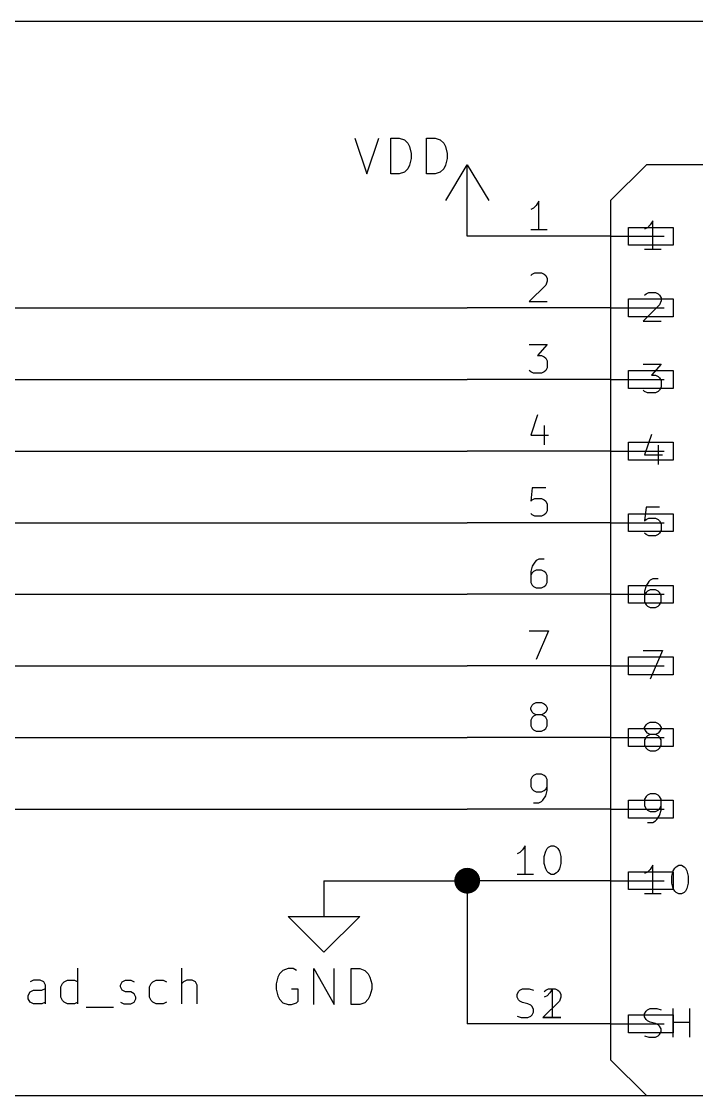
# Model space of a CAD drawing. Header units: millimetres. Extents: x 10 to 287, y -200 to -10.
# Drawn here: x 141.68 to 165.61, y -110.49 to -72.39 of the extents above; entities that cross this region are included whole.
import ezdxf

# ---------------------------------------------------------------- set-up
doc = ezdxf.new("R2010")
doc.units = ezdxf.units.MM
for name, color, linetype in [('GREENSIXTYFIVE', 129, 'CONTINUOUS'), ('LIGHTBLUE', 172, 'CONTINUOUS'), ('LIGHTGREEN', 92, 'CONTINUOUS'), ('LIGHTRED', 12, 'CONTINUOUS'), ('RED', 14, 'CONTINUOUS'), ('YELLOWTHREE', 44, 'CONTINUOUS')]:
    doc.layers.add(name, color=color, linetype=linetype)

msp = doc.modelspace()

# ---------------------------------------------------------------- linework, layer by layer
at = {"layer": 'GREENSIXTYFIVE', "linetype": 'CONTINUOUS'}
for p, q in [((153.5006, -76.5252), (153.9239, -77.7952)), ((153.5006, -76.5252), (153.9239, -77.7952)), ((153.9239, -77.7952), (154.3473, -76.5252)), ((153.9239, -77.7952), (154.3473, -76.5252)), ((154.7706, -77.7952), (154.7706, -76.5252)), ((154.7706, -76.5252), (155.073, -76.5252)), ((154.7706, -77.7952), (154.7706, -76.5252)), ((154.7706, -76.5252), (155.073, -76.5252)), ((155.073, -76.5252), (155.2544, -76.5857)), ((155.073, -76.5252), (155.2544, -76.5857)), ((156.0406, -77.7952), (156.0406, -76.5252)), ((156.0406, -76.5252), (156.343, -76.5252)), ((156.0406, -77.7952), (156.0406, -76.5252)), ((156.0406, -76.5252), (156.343, -76.5252)), ((156.343, -76.5252), (156.5244, -76.5857)), ((156.343, -76.5252), (156.5244, -76.5857)), ((155.2544, -76.5857), (155.3754, -76.7067)), ((155.2544, -76.5857), (155.3754, -76.7067)), ((155.3754, -76.7067), (155.4359, -76.8276)), ((155.3754, -76.7067), (155.4359, -76.8276)), ((155.4359, -76.8276), (155.4963, -77.0695)), ((155.4359, -76.8276), (155.4963, -77.0695)), ((156.5244, -76.5857), (156.6454, -76.7067)), ((156.5244, -76.5857), (156.6454, -76.7067)), ((156.6454, -76.7067), (156.7059, -76.8276)), ((156.6454, -76.7067), (156.7059, -76.8276)), ((156.7059, -76.8276), (156.7663, -77.0695)), ((156.7059, -76.8276), (156.7663, -77.0695)), ((155.4963, -77.2509), (155.4359, -77.4928)), ((155.4963, -77.2509), (155.4359, -77.4928)), ((155.4963, -77.0695), (155.4963, -77.2509)), ((155.4963, -77.0695), (155.4963, -77.2509)), ((156.7663, -77.2509), (156.7059, -77.4928)), ((156.7663, -77.2509), (156.7059, -77.4928)), ((156.7663, -77.0695), (156.7663, -77.2509)), ((156.7663, -77.0695), (156.7663, -77.2509)), ((155.3754, -77.6138), (155.2544, -77.7348)), ((155.3754, -77.6138), (155.2544, -77.7348)), ((155.4359, -77.4928), (155.3754, -77.6138)), ((155.4359, -77.4928), (155.3754, -77.6138)), ((156.6454, -77.6138), (156.5244, -77.7348)), ((156.6454, -77.6138), (156.5244, -77.7348)), ((156.7059, -77.4928), (156.6454, -77.6138)), ((156.7059, -77.4928), (156.6454, -77.6138)), ((155.073, -77.7952), (154.7706, -77.7952)), ((155.073, -77.7952), (154.7706, -77.7952)), ((155.2544, -77.7348), (155.073, -77.7952)), ((155.2544, -77.7348), (155.073, -77.7952)), ((156.343, -77.7952), (156.0406, -77.7952)), ((156.343, -77.7952), (156.0406, -77.7952)), ((156.5244, -77.7348), (156.343, -77.7952)), ((156.5244, -77.7348), (156.343, -77.7952)), ((163.963, -79.6092), (163.8662, -79.7059)), ((163.963, -79.6092), (163.8662, -79.7059)), ((164.0598, -79.464), (163.963, -79.6092)), ((164.0598, -79.464), (163.963, -79.6092)), ((164.0598, -80.48), (164.0598, -79.464)), ((164.0598, -80.48), (164.0598, -79.464)), ((163.8662, -79.7059), (163.7695, -79.7543)), ((163.8662, -79.7059), (163.7695, -79.7543)), ((164.35, -80.48), (163.7695, -80.48)), ((164.35, -80.48), (163.7695, -80.48)), ((163.7695, -82.1008), (163.8179, -82.0524)), ((163.7695, -82.1008), (163.8179, -82.0524)), ((163.8179, -82.0524), (163.9146, -82.004)), ((163.8179, -82.0524), (163.9146, -82.004)), ((163.9146, -82.004), (164.1565, -82.004)), ((163.9146, -82.004), (164.1565, -82.004)), ((164.1565, -82.004), (164.2533, -82.0524)), ((164.1565, -82.004), (164.2533, -82.0524)), ((164.2533, -82.0524), (164.3017, -82.1008)), ((164.2533, -82.0524), (164.3017, -82.1008)), ((164.3017, -82.1008), (164.35, -82.1976)), ((164.3017, -82.1008), (164.35, -82.1976)), ((164.35, -82.2943), (164.3017, -82.4395)), ((164.35, -82.2943), (164.3017, -82.4395)), ((164.35, -82.1976), (164.35, -82.2943)), ((164.35, -82.1976), (164.35, -82.2943)), ((164.3017, -82.4395), (163.7211, -83.02)), ((164.3017, -82.4395), (163.7211, -83.02)), ((163.7211, -83.02), (164.35, -83.02)), ((163.7211, -83.02), (164.35, -83.02)), ((163.7211, -84.544), (164.35, -84.544)), ((163.7211, -84.544), (164.35, -84.544)), ((164.35, -84.544), (164.0114, -84.9311)), ((164.35, -84.544), (164.0114, -84.9311)), ((164.0114, -84.9311), (164.1565, -84.9311)), ((164.0114, -84.9311), (164.1565, -84.9311)), ((164.1565, -84.9311), (164.2533, -84.9795)), ((164.1565, -84.9311), (164.2533, -84.9795)), ((164.2533, -84.9795), (164.3017, -85.0278)), ((164.2533, -84.9795), (164.3017, -85.0278)), ((164.3017, -85.0278), (164.35, -85.1246)), ((164.3017, -85.0278), (164.35, -85.1246)), ((164.35, -85.1246), (164.35, -85.3665)), ((164.35, -85.1246), (164.35, -85.3665)), ((163.7695, -85.5117), (163.7211, -85.4633)), ((163.7695, -85.5117), (163.7211, -85.4633)), ((163.8662, -85.56), (163.7695, -85.5117)), ((163.8662, -85.56), (163.7695, -85.5117)), ((164.1565, -85.56), (163.8662, -85.56)), ((164.1565, -85.56), (163.8662, -85.56)), ((164.2533, -85.5117), (164.1565, -85.56)), ((164.2533, -85.5117), (164.1565, -85.56)), ((164.3017, -85.4633), (164.2533, -85.5117)), ((164.3017, -85.4633), (164.2533, -85.5117)), ((164.35, -85.3665), (164.3017, -85.4633)), ((164.35, -85.3665), (164.3017, -85.4633)), ((164.0114, -87.0357), (163.7695, -87.7614)), ((164.0114, -87.0357), (163.7695, -87.7614)), ((164.2533, -87.4227), (164.2533, -88.1)), ((164.2533, -87.4227), (164.2533, -88.1)), ((163.7695, -87.7614), (164.3984, -87.7614)), ((163.7695, -87.7614), (164.3984, -87.7614)), ((163.8179, -89.624), (163.7695, -90.1078)), ((163.8179, -89.624), (163.7695, -90.1078)), ((164.3017, -89.624), (163.8179, -89.624)), ((164.3017, -89.624), (163.8179, -89.624)), ((163.7695, -90.1078), (163.8179, -90.0595)), ((163.7695, -90.1078), (163.8179, -90.0595)), ((163.8179, -90.0595), (163.9146, -90.0111)), ((163.8179, -90.0595), (163.9146, -90.0111)), ((163.9146, -90.0111), (164.1565, -90.0111)), ((163.9146, -90.0111), (164.1565, -90.0111)), ((164.1565, -90.0111), (164.2533, -90.0595)), ((164.1565, -90.0111), (164.2533, -90.0595)), ((164.2533, -90.0595), (164.3017, -90.1078)), ((164.2533, -90.0595), (164.3017, -90.1078)), ((164.3017, -90.1078), (164.35, -90.2046)), ((164.3017, -90.1078), (164.35, -90.2046)), ((164.35, -90.2046), (164.35, -90.4465)), ((164.35, -90.2046), (164.35, -90.4465)), ((163.8179, -90.5917), (163.7695, -90.5433)), ((163.8179, -90.5917), (163.7695, -90.5433)), ((163.9146, -90.64), (163.8179, -90.5917)), ((163.9146, -90.64), (163.8179, -90.5917)), ((164.1565, -90.64), (163.9146, -90.64)), ((164.1565, -90.64), (163.9146, -90.64)), ((164.2533, -90.5917), (164.1565, -90.64)), ((164.2533, -90.5917), (164.1565, -90.64)), ((164.3017, -90.5433), (164.2533, -90.5917)), ((164.3017, -90.5433), (164.2533, -90.5917)), ((164.35, -90.4465), (164.3017, -90.5433)), ((164.35, -90.4465), (164.3017, -90.5433)), ((164.0598, -92.164), (163.963, -92.2124)), ((164.0598, -92.164), (163.963, -92.2124)), ((164.2533, -92.164), (164.0598, -92.164)), ((164.2533, -92.164), (164.0598, -92.164)), ((163.8179, -92.4059), (163.7695, -92.5995)), ((163.8179, -92.4059), (163.7695, -92.5995)), ((163.9146, -92.2608), (163.8179, -92.4059)), ((163.9146, -92.2608), (163.8179, -92.4059)), ((163.963, -92.5511), (163.8662, -92.5995)), ((163.963, -92.5511), (163.8662, -92.5995)), ((163.963, -92.2124), (163.9146, -92.2608)), ((163.963, -92.2124), (163.9146, -92.2608)), ((164.1565, -92.5511), (163.963, -92.5511)), ((164.1565, -92.5511), (163.963, -92.5511)), ((164.2533, -92.5995), (164.1565, -92.5511)), ((164.2533, -92.5995), (164.1565, -92.5511)), ((163.7695, -92.5995), (163.7695, -92.9865)), ((163.7695, -92.5995), (163.7695, -92.9865)), ((163.8179, -92.6478), (163.7695, -92.7446)), ((163.8179, -92.6478), (163.7695, -92.7446)), ((163.8662, -92.5995), (163.8179, -92.6478)), ((163.8662, -92.5995), (163.8179, -92.6478)), ((164.3017, -92.6478), (164.2533, -92.5995)), ((164.3017, -92.6478), (164.2533, -92.5995)), ((164.35, -92.7446), (164.3017, -92.6478)), ((164.35, -92.7446), (164.3017, -92.6478)), ((164.35, -92.9865), (164.35, -92.7446)), ((164.35, -92.9865), (164.35, -92.7446)), ((163.7695, -92.9865), (163.8179, -93.0833)), ((163.7695, -92.9865), (163.8179, -93.0833)), ((163.8179, -93.0833), (163.8662, -93.1317)), ((163.8179, -93.0833), (163.8662, -93.1317)), ((163.8662, -93.1317), (163.963, -93.18)), ((163.8662, -93.1317), (163.963, -93.18)), ((163.963, -93.18), (164.1565, -93.18)), ((163.963, -93.18), (164.1565, -93.18)), ((164.1565, -93.18), (164.2533, -93.1317)), ((164.1565, -93.18), (164.2533, -93.1317)), ((164.2533, -93.1317), (164.3017, -93.0833)), ((164.2533, -93.1317), (164.3017, -93.0833)), ((164.3017, -93.0833), (164.35, -92.9865)), ((164.3017, -93.0833), (164.35, -92.9865)), ((163.7211, -94.704), (164.3984, -94.704)), ((163.7211, -94.704), (164.3984, -94.704)), ((164.3984, -94.704), (163.963, -95.72)), ((164.3984, -94.704), (163.963, -95.72)), ((163.7695, -97.4376), (163.8179, -97.3408)), ((163.7695, -97.4376), (163.8179, -97.3408)), ((163.7695, -97.4859), (163.7695, -97.4376)), ((163.7695, -97.4859), (163.7695, -97.4376)), ((163.8179, -97.5827), (163.7695, -97.4859)), ((163.8179, -97.5827), (163.7695, -97.4859)), ((163.8179, -97.3408), (163.8662, -97.2924)), ((163.8179, -97.3408), (163.8662, -97.2924)), ((163.8662, -97.2924), (163.963, -97.244)), ((163.8662, -97.2924), (163.963, -97.244)), ((163.963, -97.244), (164.1565, -97.244)), ((163.963, -97.244), (164.1565, -97.244)), ((164.1565, -97.244), (164.2533, -97.2924)), ((164.1565, -97.244), (164.2533, -97.2924)), ((164.2533, -97.2924), (164.3017, -97.3408)), ((164.2533, -97.2924), (164.3017, -97.3408)), ((164.3017, -97.3408), (164.35, -97.4376)), ((164.3017, -97.3408), (164.35, -97.4376)), ((164.35, -97.4859), (164.3017, -97.5827)), ((164.35, -97.4859), (164.3017, -97.5827)), ((164.35, -97.4376), (164.35, -97.4859)), ((164.35, -97.4376), (164.35, -97.4859)), ((163.8179, -97.7762), (163.7695, -97.873)), ((163.8179, -97.7762), (163.7695, -97.873)), ((163.7695, -97.873), (163.7695, -98.0665)), ((163.7695, -97.873), (163.7695, -98.0665)), ((163.8662, -97.6311), (163.8179, -97.5827)), ((163.8662, -97.6311), (163.8179, -97.5827)), ((163.8662, -97.7278), (163.8179, -97.7762)), ((163.8662, -97.7278), (163.8179, -97.7762)), ((163.963, -97.6795), (163.8662, -97.6311)), ((163.963, -97.6795), (163.8662, -97.6311)), ((163.963, -97.6795), (163.8662, -97.7278)), ((163.963, -97.6795), (163.8662, -97.7278)), ((164.1565, -97.6795), (163.963, -97.6795)), ((164.1565, -97.6795), (163.963, -97.6795)), ((164.2533, -97.6311), (164.1565, -97.6795)), ((164.2533, -97.6311), (164.1565, -97.6795)), ((164.2533, -97.7278), (164.1565, -97.6795)), ((164.2533, -97.7278), (164.1565, -97.6795)), ((164.3017, -97.5827), (164.2533, -97.6311)), ((164.3017, -97.5827), (164.2533, -97.6311)), ((164.3017, -97.7762), (164.2533, -97.7278)), ((164.3017, -97.7762), (164.2533, -97.7278)), ((164.35, -97.873), (164.3017, -97.7762)), ((164.35, -97.873), (164.3017, -97.7762)), ((164.35, -98.0665), (164.35, -97.873)), ((164.35, -98.0665), (164.35, -97.873)), ((163.7695, -98.0665), (163.8179, -98.1633)), ((163.7695, -98.0665), (163.8179, -98.1633)), ((163.8179, -98.1633), (163.8662, -98.2117)), ((163.8179, -98.1633), (163.8662, -98.2117)), ((163.8662, -98.2117), (163.963, -98.26)), ((163.8662, -98.2117), (163.963, -98.26)), ((163.963, -98.26), (164.1565, -98.26)), ((163.963, -98.26), (164.1565, -98.26)), ((164.1565, -98.26), (164.2533, -98.2117)), ((164.1565, -98.26), (164.2533, -98.2117)), ((164.2533, -98.2117), (164.3017, -98.1633)), ((164.2533, -98.2117), (164.3017, -98.1633)), ((164.3017, -98.1633), (164.35, -98.0665)), ((164.3017, -98.1633), (164.35, -98.0665)), ((163.963, -99.784), (163.8662, -99.8324)), ((163.963, -99.784), (163.8662, -99.8324)), ((164.1565, -99.784), (163.963, -99.784)), ((164.1565, -99.784), (163.963, -99.784)), ((164.2533, -99.8324), (164.1565, -99.784)), ((164.2533, -99.8324), (164.1565, -99.784)), ((163.8179, -99.8808), (163.7695, -99.9776)), ((163.8179, -99.8808), (163.7695, -99.9776)), ((163.7695, -99.9776), (163.7695, -100.2195)), ((163.7695, -99.9776), (163.7695, -100.2195)), ((163.8662, -99.8324), (163.8179, -99.8808)), ((163.8662, -99.8324), (163.8179, -99.8808)), ((164.3017, -99.8808), (164.2533, -99.8324)), ((164.3017, -99.8808), (164.2533, -99.8324)), ((164.35, -99.9776), (164.3017, -99.8808)), ((164.35, -99.9776), (164.3017, -99.8808)), ((164.35, -100.3646), (164.35, -99.9776)), ((164.35, -100.3646), (164.35, -99.9776)), ((163.7695, -100.2195), (163.8179, -100.3162)), ((163.7695, -100.2195), (163.8179, -100.3162)), ((163.8179, -100.3162), (163.8662, -100.3646)), ((163.8179, -100.3162), (163.8662, -100.3646)), ((163.8662, -100.3646), (163.963, -100.413)), ((163.8662, -100.3646), (163.963, -100.413)), ((163.963, -100.413), (164.1565, -100.413)), ((163.963, -100.413), (164.1565, -100.413)), ((164.1565, -100.413), (164.2533, -100.3646)), ((164.1565, -100.413), (164.2533, -100.3646)), ((164.2049, -100.7033), (164.3017, -100.5581)), ((164.2049, -100.7033), (164.3017, -100.5581)), ((164.2533, -100.3646), (164.3017, -100.3162)), ((164.2533, -100.3646), (164.3017, -100.3162)), ((164.3017, -100.3162), (164.35, -100.2195)), ((164.3017, -100.3162), (164.35, -100.2195)), ((164.3017, -100.5581), (164.35, -100.3646)), ((164.3017, -100.5581), (164.35, -100.3646)), ((163.8662, -100.8), (164.0598, -100.8)), ((163.8662, -100.8), (164.0598, -100.8)), ((164.0598, -100.8), (164.1565, -100.7517)), ((164.0598, -100.8), (164.1565, -100.7517)), ((164.1565, -100.7517), (164.2049, -100.7033)), ((164.1565, -100.7517), (164.2049, -100.7033)), ((163.963, -102.4692), (163.8662, -102.5659)), ((163.963, -102.4692), (163.8662, -102.5659)), ((164.0598, -102.324), (163.963, -102.4692)), ((164.0598, -102.324), (163.963, -102.4692)), ((164.0598, -103.34), (164.0598, -102.324)), ((164.0598, -103.34), (164.0598, -102.324)), ((164.7855, -102.5176), (164.8338, -102.4208)), ((164.7855, -102.5176), (164.8338, -102.4208)), ((164.8338, -102.4208), (164.8822, -102.3724)), ((164.8338, -102.4208), (164.8822, -102.3724)), ((164.8822, -102.3724), (164.979, -102.324)), ((164.8822, -102.3724), (164.979, -102.324)), ((164.979, -102.324), (165.0757, -102.324)), ((164.979, -102.324), (165.0757, -102.324)), ((165.0757, -102.324), (165.1725, -102.3724)), ((165.0757, -102.324), (165.1725, -102.3724)), ((165.1725, -102.3724), (165.2209, -102.4208)), ((165.1725, -102.3724), (165.2209, -102.4208)), ((165.2209, -102.4208), (165.2693, -102.5176)), ((165.2209, -102.4208), (165.2693, -102.5176)), ((163.8662, -102.5659), (163.7695, -102.6143)), ((163.8662, -102.5659), (163.7695, -102.6143)), ((164.7371, -102.7111), (164.7855, -102.5176)), ((164.7371, -102.7111), (164.7855, -102.5176)), ((164.7371, -102.953), (164.7371, -102.7111)), ((164.7371, -102.953), (164.7371, -102.7111)), ((165.2693, -102.5176), (165.3176, -102.7111)), ((165.2693, -102.5176), (165.3176, -102.7111)), ((165.3176, -102.7111), (165.3176, -102.953)), ((165.3176, -102.7111), (165.3176, -102.953)), ((164.7855, -103.1465), (164.7371, -102.953)), ((164.7855, -103.1465), (164.7371, -102.953)), ((164.8338, -103.2433), (164.7855, -103.1465)), ((164.8338, -103.2433), (164.7855, -103.1465)), ((164.8822, -103.2917), (164.8338, -103.2433)), ((164.8822, -103.2917), (164.8338, -103.2433)), ((165.2209, -103.2433), (165.1725, -103.2917)), ((165.2209, -103.2433), (165.1725, -103.2917)), ((165.2693, -103.1465), (165.2209, -103.2433)), ((165.2693, -103.1465), (165.2209, -103.2433)), ((165.3176, -102.953), (165.2693, -103.1465)), ((165.3176, -102.953), (165.2693, -103.1465)), ((164.35, -103.34), (163.7695, -103.34)), ((164.35, -103.34), (163.7695, -103.34)), ((164.979, -103.34), (164.8822, -103.2917)), ((164.979, -103.34), (164.8822, -103.2917)), ((165.0757, -103.34), (164.979, -103.34)), ((165.0757, -103.34), (164.979, -103.34)), ((165.1725, -103.2917), (165.0757, -103.34)), ((165.1725, -103.2917), (165.0757, -103.34)), ((150.7671, -106.2916), (150.7067, -106.5335)), ((150.8276, -106.1707), (150.7671, -106.2916)), ((150.9486, -106.0497), (150.8276, -106.1707)), ((151.13, -105.9892), (150.9486, -106.0497)), ((151.3114, -105.9892), (151.13, -105.9892)), ((151.4324, -106.0497), (151.3114, -105.9892)), ((152.0371, -107.2592), (152.0371, -105.9892)), ((152.0371, -105.9892), (152.7628, -107.2592)), ((152.7628, -107.2592), (152.7628, -105.9892)), ((153.3676, -107.2592), (153.3676, -105.9892)), ((153.3676, -105.9892), (153.67, -105.9892)), ((153.67, -105.9892), (153.8514, -106.0497)), ((153.8514, -106.0497), (153.9724, -106.1707)), ((153.9724, -106.1707), (154.0329, -106.2916)), ((154.0329, -106.2916), (154.0933, -106.5335)), ((150.7067, -106.5335), (150.7067, -106.7149)), ((154.0933, -106.5335), (154.0933, -106.7149)), ((150.7067, -106.7149), (150.7671, -106.9568)), ((150.7671, -106.9568), (150.8276, -107.0778)), ((151.4928, -106.7149), (151.2509, -106.7149)), ((151.4928, -107.1383), (151.4928, -106.7149)), ((154.0329, -106.9568), (153.9724, -107.0778)), ((154.0933, -106.7149), (154.0329, -106.9568)), ((150.8276, -107.0778), (150.9486, -107.1988)), ((150.9486, -107.1988), (151.13, -107.2592)), ((151.13, -107.2592), (151.2509, -107.2592)), ((151.2509, -107.2592), (151.4324, -107.1988)), ((151.4324, -107.1988), (151.4928, -107.1383)), ((153.67, -107.2592), (153.3676, -107.2592)), ((153.8514, -107.1988), (153.67, -107.2592)), ((153.9724, -107.0778), (153.8514, -107.1988)), ((163.8662, -107.4524), (163.963, -107.404)), ((163.8662, -107.4524), (163.963, -107.404)), ((163.8662, -107.4524), (163.963, -107.404)), ((163.8662, -107.4524), (163.963, -107.404)), ((163.963, -107.404), (164.2049, -107.404)), ((163.963, -107.404), (164.2049, -107.404)), ((163.963, -107.404), (164.2049, -107.404)), ((163.963, -107.404), (164.2049, -107.404)), ((164.2049, -107.404), (164.35, -107.4524)), ((164.2049, -107.404), (164.35, -107.4524)), ((164.2049, -107.404), (164.35, -107.4524)), ((164.2049, -107.404), (164.35, -107.4524)), ((164.7855, -108.42), (164.7855, -107.404)), ((164.7855, -108.42), (164.7855, -107.404)), ((164.7855, -108.42), (164.7855, -107.404)), ((164.7855, -108.42), (164.7855, -107.404)), ((165.366, -108.42), (165.366, -107.404)), ((165.366, -108.42), (165.366, -107.404)), ((165.366, -108.42), (165.366, -107.404)), ((165.366, -108.42), (165.366, -107.404)), ((163.7695, -107.5976), (163.8179, -107.5008)), ((163.7695, -107.5976), (163.8179, -107.5008)), ((163.7695, -107.5976), (163.8179, -107.5008)), ((163.7695, -107.5976), (163.8179, -107.5008)), ((163.7695, -107.6943), (163.7695, -107.5976)), ((163.7695, -107.6943), (163.7695, -107.5976)), ((163.7695, -107.6943), (163.7695, -107.5976)), ((163.7695, -107.6943), (163.7695, -107.5976)), ((163.8179, -107.7911), (163.7695, -107.6943)), ((163.8179, -107.7911), (163.7695, -107.6943)), ((163.8179, -107.7911), (163.7695, -107.6943)), ((163.8179, -107.7911), (163.7695, -107.6943)), ((163.8179, -107.5008), (163.8662, -107.4524)), ((163.8179, -107.5008), (163.8662, -107.4524)), ((163.8179, -107.5008), (163.8662, -107.4524)), ((163.8179, -107.5008), (163.8662, -107.4524)), ((163.8662, -107.8395), (163.8179, -107.7911)), ((163.8662, -107.8395), (163.8179, -107.7911)), ((163.8662, -107.8395), (163.8179, -107.7911)), ((163.8662, -107.8395), (163.8179, -107.7911)), ((163.963, -107.8878), (163.8662, -107.8395)), ((163.963, -107.8878), (163.8662, -107.8395)), ((163.963, -107.8878), (163.8662, -107.8395)), ((163.963, -107.8878), (163.8662, -107.8395)), ((164.1565, -107.9362), (163.963, -107.8878)), ((164.1565, -107.9362), (163.963, -107.8878)), ((164.1565, -107.9362), (163.963, -107.8878)), ((164.1565, -107.9362), (163.963, -107.8878)), ((164.2533, -107.9846), (164.1565, -107.9362)), ((164.2533, -107.9846), (164.1565, -107.9362)), ((164.2533, -107.9846), (164.1565, -107.9362)), ((164.2533, -107.9846), (164.1565, -107.9362)), ((164.3017, -108.033), (164.2533, -107.9846)), ((164.3017, -108.033), (164.2533, -107.9846)), ((164.3017, -108.033), (164.2533, -107.9846)), ((164.3017, -108.033), (164.2533, -107.9846)), ((164.35, -108.1297), (164.3017, -108.033)), ((164.35, -108.1297), (164.3017, -108.033)), ((164.35, -108.1297), (164.3017, -108.033)), ((164.35, -108.1297), (164.3017, -108.033)), ((164.35, -108.2265), (164.35, -108.1297)), ((164.35, -108.2265), (164.35, -108.1297)), ((164.35, -108.2265), (164.35, -108.1297)), ((164.35, -108.2265), (164.35, -108.1297)), ((164.7855, -107.8878), (165.366, -107.8878)), ((164.7855, -107.8878), (165.366, -107.8878)), ((164.7855, -107.8878), (165.366, -107.8878)), ((164.7855, -107.8878), (165.366, -107.8878)), ((163.7695, -108.3717), (163.9146, -108.42)), ((163.7695, -108.3717), (163.9146, -108.42)), ((163.7695, -108.3717), (163.9146, -108.42)), ((163.7695, -108.3717), (163.9146, -108.42)), ((163.9146, -108.42), (164.1565, -108.42)), ((163.9146, -108.42), (164.1565, -108.42)), ((163.9146, -108.42), (164.1565, -108.42)), ((163.9146, -108.42), (164.1565, -108.42)), ((164.1565, -108.42), (164.2533, -108.3717)), ((164.1565, -108.42), (164.2533, -108.3717)), ((164.1565, -108.42), (164.2533, -108.3717)), ((164.1565, -108.42), (164.2533, -108.3717)), ((164.2533, -108.3717), (164.3017, -108.3233)), ((164.2533, -108.3717), (164.3017, -108.3233)), ((164.2533, -108.3717), (164.3017, -108.3233)), ((164.2533, -108.3717), (164.3017, -108.3233)), ((164.3017, -108.3233), (164.35, -108.2265)), ((164.3017, -108.3233), (164.35, -108.2265)), ((164.3017, -108.3233), (164.35, -108.2265)), ((164.3017, -108.3233), (164.35, -108.2265))]:
    msp.add_line(p, q, dxfattribs=at)
at = {"layer": 'LIGHTBLUE', "linetype": 'CONTINUOUS'}
for p, q in [((191.77, -72.39), (116.84, -72.39)), ((116.84, -110.49), (191.77, -110.49))]:
    msp.add_line(p, q, dxfattribs=at)
at = {"layer": 'LIGHTGREEN', "linetype": 'CONTINUOUS'}
for p, q in [((133.35, -82.55), (157.48, -82.55)), ((133.35, -85.09), (157.48, -85.09)), ((133.35, -87.63), (157.48, -87.63)), ((133.35, -90.17), (157.48, -90.17)), ((133.35, -92.71), (157.48, -92.71)), ((133.35, -95.25), (157.48, -95.25)), ((133.35, -97.79), (157.48, -97.79)), ((133.35, -100.33), (157.48, -100.33)), ((152.4, -102.87), (157.48, -102.87)), ((157.48, -102.87), (157.48, -107.95))]:
    msp.add_line(p, q, dxfattribs=at)
at = {"layer": 'LIGHTGREEN', "const_width": 0.4572}
msp.add_lwpolyline([(157.2514, -102.87, 1), (157.7086, -102.87, 1)], format="xyb", close=True, dxfattribs=at)
at = {"layer": 'LIGHTRED', "linetype": 'CONTINUOUS'}
for p, q in [((160.02, -78.768), (159.9232, -78.9132)), ((160.02, -78.768), (159.9232, -78.9132)), ((160.02, -79.784), (160.02, -78.768)), ((160.02, -79.784), (160.02, -78.768)), ((159.8264, -79.0099), (159.7297, -79.0583)), ((159.8264, -79.0099), (159.7297, -79.0583)), ((159.9232, -78.9132), (159.8264, -79.0099)), ((159.9232, -78.9132), (159.8264, -79.0099)), ((160.3102, -79.784), (159.7297, -79.784)), ((160.3102, -79.784), (159.7297, -79.784)), ((159.7297, -81.4048), (159.7781, -81.3564)), ((159.7297, -81.4048), (159.7781, -81.3564)), ((159.7781, -81.3564), (159.8748, -81.308)), ((159.7781, -81.3564), (159.8748, -81.308)), ((159.8748, -81.308), (160.1167, -81.308)), ((159.8748, -81.308), (160.1167, -81.308)), ((160.1167, -81.308), (160.2135, -81.3564)), ((160.1167, -81.308), (160.2135, -81.3564)), ((160.2135, -81.3564), (160.2619, -81.4048)), ((160.2135, -81.3564), (160.2619, -81.4048)), ((160.2619, -81.4048), (160.3102, -81.5016)), ((160.2619, -81.4048), (160.3102, -81.5016)), ((160.3102, -81.5016), (160.3102, -81.5983)), ((160.3102, -81.5016), (160.3102, -81.5983)), ((160.2619, -81.7435), (159.6813, -82.324)), ((160.2619, -81.7435), (159.6813, -82.324)), ((160.3102, -81.5983), (160.2619, -81.7435)), ((160.3102, -81.5983), (160.2619, -81.7435)), ((159.6813, -82.324), (160.3102, -82.324)), ((159.6813, -82.324), (160.3102, -82.324)), ((159.6813, -83.848), (160.3102, -83.848)), ((159.6813, -83.848), (160.3102, -83.848)), ((160.3102, -83.848), (159.9716, -84.2351)), ((160.3102, -83.848), (159.9716, -84.2351)), ((159.9716, -84.2351), (160.1167, -84.2351)), ((159.9716, -84.2351), (160.1167, -84.2351)), ((160.1167, -84.2351), (160.2135, -84.2835)), ((160.1167, -84.2351), (160.2135, -84.2835)), ((160.2135, -84.2835), (160.2619, -84.3318)), ((160.2135, -84.2835), (160.2619, -84.3318)), ((160.2619, -84.3318), (160.3102, -84.4286)), ((160.2619, -84.3318), (160.3102, -84.4286)), ((160.3102, -84.4286), (160.3102, -84.6705)), ((160.3102, -84.4286), (160.3102, -84.6705)), ((159.7297, -84.8157), (159.6813, -84.7673)), ((159.7297, -84.8157), (159.6813, -84.7673)), ((159.8264, -84.864), (159.7297, -84.8157)), ((159.8264, -84.864), (159.7297, -84.8157)), ((160.1167, -84.864), (159.8264, -84.864)), ((160.1167, -84.864), (159.8264, -84.864)), ((160.2135, -84.8157), (160.1167, -84.864)), ((160.2135, -84.8157), (160.1167, -84.864)), ((160.2619, -84.7673), (160.2135, -84.8157)), ((160.2619, -84.7673), (160.2135, -84.8157)), ((160.3102, -84.6705), (160.2619, -84.7673)), ((160.3102, -84.6705), (160.2619, -84.7673)), ((159.9716, -86.3397), (159.7297, -87.0654)), ((159.9716, -86.3397), (159.7297, -87.0654)), ((160.2135, -86.7267), (160.2135, -87.404)), ((160.2135, -86.7267), (160.2135, -87.404)), ((159.7297, -87.0654), (160.3586, -87.0654)), ((159.7297, -87.0654), (160.3586, -87.0654)), ((159.7781, -88.928), (159.7297, -89.4118)), ((159.7781, -88.928), (159.7297, -89.4118)), ((160.2619, -88.928), (159.7781, -88.928)), ((160.2619, -88.928), (159.7781, -88.928)), ((159.7297, -89.4118), (159.7781, -89.3635)), ((159.7297, -89.4118), (159.7781, -89.3635)), ((159.7781, -89.3635), (159.8748, -89.3151)), ((159.7781, -89.3635), (159.8748, -89.3151)), ((159.8748, -89.3151), (160.1167, -89.3151)), ((159.8748, -89.3151), (160.1167, -89.3151)), ((160.1167, -89.3151), (160.2135, -89.3635)), ((160.1167, -89.3151), (160.2135, -89.3635)), ((160.2135, -89.3635), (160.2619, -89.4118)), ((160.2135, -89.3635), (160.2619, -89.4118)), ((160.2619, -89.4118), (160.3102, -89.5086)), ((160.2619, -89.4118), (160.3102, -89.5086)), ((160.3102, -89.5086), (160.3102, -89.7505)), ((160.3102, -89.5086), (160.3102, -89.7505)), ((159.7781, -89.8957), (159.7297, -89.8473)), ((159.7781, -89.8957), (159.7297, -89.8473)), ((159.8748, -89.944), (159.7781, -89.8957)), ((159.8748, -89.944), (159.7781, -89.8957)), ((160.2135, -89.8957), (160.1167, -89.944)), ((160.2135, -89.8957), (160.1167, -89.944)), ((160.2619, -89.8473), (160.2135, -89.8957)), ((160.2619, -89.8473), (160.2135, -89.8957)), ((160.3102, -89.7505), (160.2619, -89.8473)), ((160.3102, -89.7505), (160.2619, -89.8473)), ((160.1167, -89.944), (159.8748, -89.944)), ((160.1167, -89.944), (159.8748, -89.944)), ((159.7781, -91.7099), (159.7297, -91.9035)), ((159.7781, -91.7099), (159.7297, -91.9035)), ((159.8748, -91.5648), (159.7781, -91.7099)), ((159.8748, -91.5648), (159.7781, -91.7099)), ((159.9232, -91.5164), (159.8748, -91.5648)), ((159.9232, -91.5164), (159.8748, -91.5648)), ((160.02, -91.468), (159.9232, -91.5164)), ((160.02, -91.468), (159.9232, -91.5164)), ((160.2135, -91.468), (160.02, -91.468)), ((160.2135, -91.468), (160.02, -91.468)), ((159.7297, -91.9035), (159.7297, -92.2905)), ((159.7297, -91.9035), (159.7297, -92.2905)), ((159.7781, -91.9518), (159.7297, -92.0486)), ((159.7781, -91.9518), (159.7297, -92.0486)), ((159.8264, -91.9035), (159.7781, -91.9518)), ((159.8264, -91.9035), (159.7781, -91.9518)), ((159.9232, -91.8551), (159.8264, -91.9035)), ((159.9232, -91.8551), (159.8264, -91.9035)), ((160.1167, -91.8551), (159.9232, -91.8551)), ((160.1167, -91.8551), (159.9232, -91.8551)), ((160.2135, -91.9035), (160.1167, -91.8551)), ((160.2135, -91.9035), (160.1167, -91.8551)), ((160.2619, -91.9518), (160.2135, -91.9035)), ((160.2619, -91.9518), (160.2135, -91.9035)), ((160.3102, -92.0486), (160.2619, -91.9518)), ((160.3102, -92.0486), (160.2619, -91.9518)), ((160.3102, -92.2905), (160.3102, -92.0486)), ((160.3102, -92.2905), (160.3102, -92.0486)), ((159.7297, -92.2905), (159.7781, -92.3873)), ((159.7297, -92.2905), (159.7781, -92.3873)), ((159.7781, -92.3873), (159.8264, -92.4357)), ((159.7781, -92.3873), (159.8264, -92.4357)), ((159.8264, -92.4357), (159.9232, -92.484)), ((159.8264, -92.4357), (159.9232, -92.484)), ((159.9232, -92.484), (160.1167, -92.484)), ((159.9232, -92.484), (160.1167, -92.484)), ((160.1167, -92.484), (160.2135, -92.4357)), ((160.1167, -92.484), (160.2135, -92.4357)), ((160.2135, -92.4357), (160.2619, -92.3873)), ((160.2135, -92.4357), (160.2619, -92.3873)), ((160.2619, -92.3873), (160.3102, -92.2905)), ((160.2619, -92.3873), (160.3102, -92.2905)), ((159.6813, -94.008), (160.3586, -94.008)), ((159.6813, -94.008), (160.3586, -94.008)), ((160.3586, -94.008), (159.9232, -95.024)), ((160.3586, -94.008), (159.9232, -95.024)), ((159.7297, -96.7416), (159.7781, -96.6448)), ((159.7297, -96.7416), (159.7781, -96.6448)), ((159.7297, -96.7899), (159.7297, -96.7416)), ((159.7297, -96.7899), (159.7297, -96.7416)), ((159.7781, -96.6448), (159.8264, -96.5964)), ((159.7781, -96.6448), (159.8264, -96.5964)), ((159.8264, -96.5964), (159.9232, -96.548)), ((159.8264, -96.5964), (159.9232, -96.548)), ((159.9232, -96.548), (160.1167, -96.548)), ((159.9232, -96.548), (160.1167, -96.548)), ((160.1167, -96.548), (160.2135, -96.5964)), ((160.1167, -96.548), (160.2135, -96.5964)), ((160.2135, -96.5964), (160.2619, -96.6448)), ((160.2135, -96.5964), (160.2619, -96.6448)), ((160.2619, -96.6448), (160.3102, -96.7416)), ((160.2619, -96.6448), (160.3102, -96.7416)), ((160.3102, -96.7416), (160.3102, -96.7899)), ((160.3102, -96.7416), (160.3102, -96.7899)), ((159.7781, -96.8867), (159.7297, -96.7899)), ((159.7781, -96.8867), (159.7297, -96.7899)), ((159.7781, -97.0802), (159.7297, -97.177)), ((159.7781, -97.0802), (159.7297, -97.177)), ((159.8264, -96.9351), (159.7781, -96.8867)), ((159.8264, -96.9351), (159.7781, -96.8867)), ((159.8264, -97.0318), (159.7781, -97.0802)), ((159.8264, -97.0318), (159.7781, -97.0802)), ((159.9232, -96.9835), (159.8264, -96.9351)), ((159.9232, -96.9835), (159.8264, -96.9351)), ((159.9232, -96.9835), (159.8264, -97.0318)), ((159.9232, -96.9835), (159.8264, -97.0318)), ((160.1167, -96.9835), (159.9232, -96.9835)), ((160.1167, -96.9835), (159.9232, -96.9835)), ((160.2135, -96.9351), (160.1167, -96.9835)), ((160.2135, -96.9351), (160.1167, -96.9835)), ((160.2135, -97.0318), (160.1167, -96.9835)), ((160.2135, -97.0318), (160.1167, -96.9835)), ((160.2619, -96.8867), (160.2135, -96.9351)), ((160.2619, -96.8867), (160.2135, -96.9351)), ((160.2619, -97.0802), (160.2135, -97.0318)), ((160.2619, -97.0802), (160.2135, -97.0318)), ((160.3102, -96.7899), (160.2619, -96.8867)), ((160.3102, -96.7899), (160.2619, -96.8867)), ((160.3102, -97.177), (160.2619, -97.0802)), ((160.3102, -97.177), (160.2619, -97.0802)), ((159.7297, -97.177), (159.7297, -97.3705)), ((159.7297, -97.177), (159.7297, -97.3705)), ((159.7297, -97.3705), (159.7781, -97.4673)), ((159.7297, -97.3705), (159.7781, -97.4673)), ((159.7781, -97.4673), (159.8264, -97.5157)), ((159.7781, -97.4673), (159.8264, -97.5157)), ((159.8264, -97.5157), (159.9232, -97.564)), ((159.8264, -97.5157), (159.9232, -97.564)), ((160.1167, -97.564), (160.2135, -97.5157)), ((160.1167, -97.564), (160.2135, -97.5157)), ((160.2135, -97.5157), (160.2619, -97.4673)), ((160.2135, -97.5157), (160.2619, -97.4673)), ((160.2619, -97.4673), (160.3102, -97.3705)), ((160.2619, -97.4673), (160.3102, -97.3705)), ((160.3102, -97.3705), (160.3102, -97.177)), ((160.3102, -97.3705), (160.3102, -97.177)), ((159.9232, -97.564), (160.1167, -97.564)), ((159.9232, -97.564), (160.1167, -97.564)), ((159.7781, -99.1848), (159.7297, -99.2816)), ((159.7781, -99.1848), (159.7297, -99.2816)), ((159.7297, -99.2816), (159.7297, -99.5235)), ((159.7297, -99.2816), (159.7297, -99.5235)), ((159.8264, -99.1364), (159.7781, -99.1848)), ((159.8264, -99.1364), (159.7781, -99.1848)), ((159.9232, -99.088), (159.8264, -99.1364)), ((159.9232, -99.088), (159.8264, -99.1364)), ((160.1167, -99.088), (159.9232, -99.088)), ((160.1167, -99.088), (159.9232, -99.088)), ((160.2135, -99.1364), (160.1167, -99.088)), ((160.2135, -99.1364), (160.1167, -99.088)), ((160.2619, -99.1848), (160.2135, -99.1364)), ((160.2619, -99.1848), (160.2135, -99.1364)), ((160.3102, -99.2816), (160.2619, -99.1848)), ((160.3102, -99.2816), (160.2619, -99.1848)), ((160.3102, -99.6686), (160.3102, -99.2816)), ((160.3102, -99.6686), (160.3102, -99.2816)), ((159.7297, -99.5235), (159.7781, -99.6202)), ((159.7297, -99.5235), (159.7781, -99.6202)), ((159.7781, -99.6202), (159.8264, -99.6686)), ((159.7781, -99.6202), (159.8264, -99.6686)), ((159.8264, -99.6686), (159.9232, -99.717)), ((159.8264, -99.6686), (159.9232, -99.717)), ((159.9232, -99.717), (160.1167, -99.717)), ((159.9232, -99.717), (160.1167, -99.717)), ((160.1167, -99.717), (160.2135, -99.6686)), ((160.1167, -99.717), (160.2135, -99.6686)), ((160.2135, -99.6686), (160.2619, -99.6202)), ((160.2135, -99.6686), (160.2619, -99.6202)), ((160.2619, -99.6202), (160.3102, -99.5235)), ((160.2619, -99.6202), (160.3102, -99.5235)), ((160.2619, -99.8621), (160.3102, -99.6686)), ((160.2619, -99.8621), (160.3102, -99.6686)), ((159.8264, -100.104), (160.02, -100.104)), ((159.8264, -100.104), (160.02, -100.104)), ((160.02, -100.104), (160.1167, -100.0557)), ((160.02, -100.104), (160.1167, -100.0557)), ((160.1167, -100.0557), (160.1651, -100.0073)), ((160.1167, -100.0557), (160.1651, -100.0073)), ((160.1651, -100.0073), (160.2619, -99.8621)), ((160.1651, -100.0073), (160.2619, -99.8621)), ((159.5362, -101.628), (159.4394, -101.7732)), ((159.5362, -101.628), (159.4394, -101.7732)), ((159.5362, -102.644), (159.5362, -101.628)), ((159.5362, -102.644), (159.5362, -101.628)), ((160.2619, -101.8216), (160.3102, -101.7248)), ((160.2619, -101.8216), (160.3102, -101.7248)), ((160.3102, -101.7248), (160.3586, -101.6764)), ((160.3102, -101.7248), (160.3586, -101.6764)), ((160.3586, -101.6764), (160.4554, -101.628)), ((160.3586, -101.6764), (160.4554, -101.628)), ((160.4554, -101.628), (160.5521, -101.628)), ((160.4554, -101.628), (160.5521, -101.628)), ((160.5521, -101.628), (160.6489, -101.6764)), ((160.5521, -101.628), (160.6489, -101.6764)), ((160.6489, -101.6764), (160.6973, -101.7248)), ((160.6489, -101.6764), (160.6973, -101.7248)), ((160.6973, -101.7248), (160.7457, -101.8216)), ((160.6973, -101.7248), (160.7457, -101.8216)), ((159.3426, -101.8699), (159.2459, -101.9183)), ((159.3426, -101.8699), (159.2459, -101.9183)), ((159.4394, -101.7732), (159.3426, -101.8699)), ((159.4394, -101.7732), (159.3426, -101.8699)), ((160.2135, -102.0151), (160.2619, -101.8216)), ((160.2135, -102.0151), (160.2619, -101.8216)), ((160.2135, -102.257), (160.2135, -102.0151)), ((160.2135, -102.257), (160.2135, -102.0151)), ((160.7457, -101.8216), (160.794, -102.0151)), ((160.7457, -101.8216), (160.794, -102.0151)), ((160.794, -102.0151), (160.794, -102.257)), ((160.794, -102.0151), (160.794, -102.257)), ((160.2619, -102.4505), (160.2135, -102.257)), ((160.2619, -102.4505), (160.2135, -102.257)), ((160.3102, -102.5473), (160.2619, -102.4505)), ((160.3102, -102.5473), (160.2619, -102.4505)), ((160.7457, -102.4505), (160.6973, -102.5473)), ((160.7457, -102.4505), (160.6973, -102.5473)), ((160.794, -102.257), (160.7457, -102.4505)), ((160.794, -102.257), (160.7457, -102.4505)), ((159.8264, -102.644), (159.2459, -102.644)), ((159.8264, -102.644), (159.2459, -102.644)), ((160.3586, -102.5957), (160.3102, -102.5473)), ((160.3586, -102.5957), (160.3102, -102.5473)), ((160.4554, -102.644), (160.3586, -102.5957)), ((160.4554, -102.644), (160.3586, -102.5957)), ((160.5521, -102.644), (160.4554, -102.644)), ((160.5521, -102.644), (160.4554, -102.644)), ((160.6489, -102.5957), (160.5521, -102.644)), ((160.6489, -102.5957), (160.5521, -102.644)), ((160.6973, -102.5473), (160.6489, -102.5957)), ((160.6973, -102.5473), (160.6489, -102.5957)), ((159.2459, -106.9016), (159.2943, -106.8048)), ((159.2459, -106.9016), (159.2943, -106.8048)), ((159.2459, -106.9016), (159.2943, -106.8048)), ((159.2459, -106.9016), (159.2943, -106.8048)), ((159.2459, -106.9983), (159.2459, -106.9016)), ((159.2459, -106.9983), (159.2459, -106.9016)), ((159.2459, -106.9983), (159.2459, -106.9016)), ((159.2459, -106.9983), (159.2459, -106.9016)), ((159.2943, -107.0951), (159.2459, -106.9983)), ((159.2943, -107.0951), (159.2459, -106.9983)), ((159.2943, -107.0951), (159.2459, -106.9983)), ((159.2943, -107.0951), (159.2459, -106.9983)), ((159.2943, -106.8048), (159.3426, -106.7564)), ((159.2943, -106.8048), (159.3426, -106.7564)), ((159.2943, -106.8048), (159.3426, -106.7564)), ((159.2943, -106.8048), (159.3426, -106.7564)), ((159.3426, -106.7564), (159.4394, -106.708)), ((159.3426, -106.7564), (159.4394, -106.708)), ((159.3426, -106.7564), (159.4394, -106.708)), ((159.3426, -106.7564), (159.4394, -106.708)), ((159.4394, -106.708), (159.6813, -106.708)), ((159.4394, -106.708), (159.6813, -106.708)), ((159.4394, -106.708), (159.6813, -106.708)), ((159.4394, -106.708), (159.6813, -106.708)), ((159.6813, -106.708), (159.8264, -106.7564)), ((159.6813, -106.708), (159.8264, -106.7564)), ((159.6813, -106.708), (159.8264, -106.7564)), ((159.6813, -106.708), (159.8264, -106.7564)), ((160.2135, -106.8048), (160.2619, -106.7564)), ((160.2135, -106.8048), (160.2619, -106.7564)), ((160.3102, -106.9499), (160.2135, -106.9983)), ((160.3102, -106.9499), (160.2135, -106.9983)), ((160.2619, -106.7564), (160.3586, -106.708)), ((160.2619, -106.7564), (160.3586, -106.708)), ((160.407, -106.8532), (160.3102, -106.9499)), ((160.407, -106.8532), (160.3102, -106.9499)), ((160.3586, -106.708), (160.6005, -106.708)), ((160.3586, -106.708), (160.6005, -106.708)), ((160.5038, -106.708), (160.407, -106.8532)), ((160.5038, -106.708), (160.407, -106.8532)), ((160.5038, -107.724), (160.5038, -106.708)), ((160.5038, -107.724), (160.5038, -106.708)), ((160.6005, -106.708), (160.6973, -106.7564)), ((160.6005, -106.708), (160.6973, -106.7564)), ((160.6973, -106.7564), (160.7457, -106.8048)), ((160.6973, -106.7564), (160.7457, -106.8048)), ((160.7457, -106.8048), (160.794, -106.9016)), ((160.7457, -106.8048), (160.794, -106.9016)), ((160.794, -106.9983), (160.7457, -107.1435)), ((160.794, -106.9983), (160.7457, -107.1435)), ((160.794, -106.9016), (160.794, -106.9983)), ((160.794, -106.9016), (160.794, -106.9983)), ((159.3426, -107.1435), (159.2943, -107.0951)), ((159.3426, -107.1435), (159.2943, -107.0951)), ((159.3426, -107.1435), (159.2943, -107.0951)), ((159.3426, -107.1435), (159.2943, -107.0951)), ((159.4394, -107.1918), (159.3426, -107.1435)), ((159.4394, -107.1918), (159.3426, -107.1435)), ((159.4394, -107.1918), (159.3426, -107.1435)), ((159.4394, -107.1918), (159.3426, -107.1435)), ((159.6329, -107.2402), (159.4394, -107.1918)), ((159.6329, -107.2402), (159.4394, -107.1918)), ((159.6329, -107.2402), (159.4394, -107.1918)), ((159.6329, -107.2402), (159.4394, -107.1918)), ((159.7297, -107.2886), (159.6329, -107.2402)), ((159.7297, -107.2886), (159.6329, -107.2402)), ((159.7297, -107.2886), (159.6329, -107.2402)), ((159.7297, -107.2886), (159.6329, -107.2402)), ((159.7781, -107.337), (159.7297, -107.2886)), ((159.7781, -107.337), (159.7297, -107.2886)), ((159.7781, -107.337), (159.7297, -107.2886)), ((159.7781, -107.337), (159.7297, -107.2886)), ((159.8264, -107.4337), (159.7781, -107.337)), ((159.8264, -107.4337), (159.7781, -107.337)), ((159.8264, -107.4337), (159.7781, -107.337)), ((159.8264, -107.4337), (159.7781, -107.337)), ((159.8264, -107.5305), (159.8264, -107.4337)), ((159.8264, -107.5305), (159.8264, -107.4337)), ((159.8264, -107.5305), (159.8264, -107.4337)), ((159.8264, -107.5305), (159.8264, -107.4337)), ((160.7457, -107.1435), (160.1651, -107.724)), ((160.7457, -107.1435), (160.1651, -107.724)), ((159.2459, -107.6757), (159.391, -107.724)), ((159.2459, -107.6757), (159.391, -107.724)), ((159.2459, -107.6757), (159.391, -107.724)), ((159.2459, -107.6757), (159.391, -107.724)), ((159.391, -107.724), (159.6329, -107.724)), ((159.391, -107.724), (159.6329, -107.724)), ((159.391, -107.724), (159.6329, -107.724)), ((159.391, -107.724), (159.6329, -107.724)), ((159.6329, -107.724), (159.7297, -107.6757)), ((159.6329, -107.724), (159.7297, -107.6757)), ((159.6329, -107.724), (159.7297, -107.6757)), ((159.6329, -107.724), (159.7297, -107.6757)), ((159.7297, -107.6757), (159.7781, -107.6273)), ((159.7297, -107.6757), (159.7781, -107.6273)), ((159.7297, -107.6757), (159.7781, -107.6273)), ((159.7297, -107.6757), (159.7781, -107.6273)), ((159.7781, -107.6273), (159.8264, -107.5305)), ((159.7781, -107.6273), (159.8264, -107.5305)), ((159.7781, -107.6273), (159.8264, -107.5305)), ((159.7781, -107.6273), (159.8264, -107.5305)), ((160.1651, -107.724), (160.794, -107.724)), ((160.1651, -107.724), (160.794, -107.724)), ((160.794, -107.724), (160.2135, -107.724)), ((160.794, -107.724), (160.2135, -107.724))]:
    msp.add_line(p, q, dxfattribs=at)
at = {"layer": 'RED', "linetype": 'CONTINUOUS'}
for p, q in [((156.718, -78.74), (157.48, -77.47)), ((157.48, -77.47), (158.242, -78.74)), ((157.48, -80.01), (157.48, -77.47)), ((162.56, -78.74), (163.83, -77.47)), ((172.72, -77.47), (163.83, -77.47)), ((162.56, -78.74), (162.56, -109.22)), ((162.56, -80.01), (157.48, -80.01)), ((162.56, -80.01), (157.48, -80.01)), ((162.56, -80.01), (164.465, -80.01)), ((163.195, -80.3275), (163.195, -79.6925)), ((163.195, -79.6925), (164.7825, -79.6925)), ((164.7825, -79.6925), (164.7825, -80.3275)), ((164.7825, -80.3275), (163.195, -80.3275)), ((163.195, -82.8675), (163.195, -82.2325)), ((163.195, -82.2325), (164.7825, -82.2325)), ((164.7825, -82.2325), (164.7825, -82.8675)), ((162.56, -82.55), (157.48, -82.55)), ((162.56, -82.55), (157.48, -82.55)), ((162.56, -82.55), (164.465, -82.55)), ((164.7825, -82.8675), (163.195, -82.8675)), ((163.195, -85.4075), (163.195, -84.7725)), ((163.195, -84.7725), (164.7825, -84.7725)), ((164.7825, -84.7725), (164.7825, -85.4075)), ((162.56, -85.09), (157.48, -85.09)), ((162.56, -85.09), (157.48, -85.09)), ((162.56, -85.09), (164.465, -85.09)), ((164.7825, -85.4075), (163.195, -85.4075)), ((162.56, -87.63), (157.48, -87.63)), ((162.56, -87.63), (157.48, -87.63)), ((162.56, -87.63), (164.465, -87.63)), ((163.195, -87.9475), (163.195, -87.3125)), ((163.195, -87.3125), (164.7825, -87.3125)), ((164.7825, -87.3125), (164.7825, -87.9475)), ((164.7825, -87.9475), (163.195, -87.9475)), ((163.195, -90.4875), (163.195, -89.8525)), ((163.195, -89.8525), (164.7825, -89.8525)), ((164.7825, -89.8525), (164.7825, -90.4875)), ((162.56, -90.17), (157.48, -90.17)), ((162.56, -90.17), (157.48, -90.17)), ((162.56, -90.17), (164.465, -90.17)), ((164.7825, -90.4875), (163.195, -90.4875)), ((163.195, -93.0275), (163.195, -92.3925)), ((163.195, -92.3925), (164.7825, -92.3925)), ((164.7825, -92.3925), (164.7825, -93.0275)), ((162.56, -92.71), (157.48, -92.71)), ((162.56, -92.71), (157.48, -92.71)), ((162.56, -92.71), (164.465, -92.71)), ((164.7825, -93.0275), (163.195, -93.0275)), ((162.56, -95.25), (157.48, -95.25)), ((162.56, -95.25), (157.48, -95.25)), ((162.56, -95.25), (164.465, -95.25)), ((163.195, -95.5675), (163.195, -94.9325)), ((163.195, -94.9325), (164.7825, -94.9325)), ((164.7825, -94.9325), (164.7825, -95.5675)), ((164.7825, -95.5675), (163.195, -95.5675)), ((163.195, -98.1075), (163.195, -97.4725)), ((163.195, -97.4725), (164.7825, -97.4725)), ((164.7825, -97.4725), (164.7825, -98.1075)), ((162.56, -97.79), (157.48, -97.79)), ((162.56, -97.79), (157.48, -97.79)), ((162.56, -97.79), (164.465, -97.79)), ((164.7825, -98.1075), (163.195, -98.1075)), ((163.195, -100.6475), (163.195, -100.0125)), ((163.195, -100.0125), (164.7825, -100.0125)), ((164.7825, -100.0125), (164.7825, -100.6475)), ((162.56, -100.33), (157.48, -100.33)), ((162.56, -100.33), (157.48, -100.33)), ((162.56, -100.33), (164.465, -100.33)), ((164.7825, -100.6475), (163.195, -100.6475)), ((152.4, -102.87), (152.4, -104.14)), ((162.56, -102.87), (157.48, -102.87)), ((162.56, -102.87), (157.48, -102.87)), ((162.56, -102.87), (164.465, -102.87)), ((163.195, -103.1875), (163.195, -102.5525)), ((163.195, -102.5525), (164.7825, -102.5525)), ((164.7825, -102.5525), (164.7825, -103.1875)), ((164.7825, -103.1875), (163.195, -103.1875)), ((152.4, -105.41), (151.13, -104.14)), ((151.13, -104.14), (152.4, -104.14)), ((152.4, -104.14), (153.67, -104.14)), ((153.67, -104.14), (152.4, -105.41)), ((163.195, -108.2675), (163.195, -107.6325)), ((163.195, -107.6325), (164.7825, -107.6325)), ((164.7825, -107.6325), (164.7825, -108.2675)), ((162.56, -107.95), (157.48, -107.95)), ((162.56, -107.95), (157.48, -107.95)), ((162.56, -107.95), (157.48, -107.95)), ((162.56, -107.95), (157.48, -107.95)), ((162.56, -107.95), (164.465, -107.95)), ((164.7825, -108.2675), (163.195, -108.2675)), ((162.56, -109.22), (163.83, -110.49)), ((163.83, -110.49), (172.72, -110.49))]:
    msp.add_line(p, q, dxfattribs=at)
at = {"layer": 'YELLOWTHREE', "linetype": 'CONTINUOUS'}
for p, q in [((143.6747, -107.2401), (143.6747, -105.9701)), ((147.3637, -107.2401), (147.3637, -105.9701)), ((142.1024, -106.3935), (141.9814, -106.4539)), ((142.3443, -106.3935), (142.1024, -106.3935)), ((142.4652, -106.4539), (142.3443, -106.3935)), ((142.5257, -106.5749), (142.4652, -106.4539)), ((142.5257, -107.2401), (142.5257, -106.5749)), ((143.07, -106.6354), (143.1304, -106.5144)), ((143.07, -106.9982), (143.07, -106.6354)), ((143.1304, -106.5144), (143.1909, -106.4539)), ((143.1909, -106.4539), (143.3119, -106.3935)), ((143.3119, -106.3935), (143.5538, -106.3935)), ((143.5538, -106.3935), (143.6747, -106.4539)), ((145.1866, -106.5749), (145.247, -106.4539)), ((145.1866, -106.6354), (145.1866, -106.5749)), ((145.247, -106.7563), (145.1866, -106.6354)), ((145.247, -106.4539), (145.368, -106.3935)), ((145.368, -106.3935), (145.5494, -106.3935)), ((145.5494, -106.3935), (145.6704, -106.4539)), ((146.2147, -106.6354), (146.2751, -106.5144)), ((146.2147, -106.9982), (146.2147, -106.6354)), ((146.2751, -106.5144), (146.3356, -106.4539)), ((146.3356, -106.4539), (146.4566, -106.3935)), ((146.4566, -106.3935), (146.6985, -106.3935)), ((146.6985, -106.3935), (146.8194, -106.4539)), ((147.4242, -106.4539), (147.3637, -106.5144)), ((147.5452, -106.3935), (147.4242, -106.4539)), ((147.7266, -106.3935), (147.5452, -106.3935)), ((147.8475, -106.4539), (147.7266, -106.3935)), ((147.908, -106.5749), (147.8475, -106.4539)), ((147.908, -107.2401), (147.908, -106.5749)), ((141.921, -106.9377), (141.9814, -106.8168)), ((141.921, -107.0587), (141.921, -106.9377)), ((141.9814, -107.1797), (141.921, -107.0587)), ((141.9814, -106.8168), (142.1024, -106.7563)), ((142.1024, -106.7563), (142.4048, -106.7563)), ((142.4048, -106.7563), (142.5257, -106.6958)), ((143.1304, -107.1192), (143.07, -106.9982)), ((145.368, -106.8168), (145.247, -106.7563)), ((145.5494, -106.8168), (145.368, -106.8168)), ((145.6704, -106.8773), (145.5494, -106.8168)), ((145.7308, -106.9982), (145.6704, -106.8773)), ((145.6704, -107.1797), (145.7308, -107.0587)), ((145.7308, -107.0587), (145.7308, -106.9982)), ((146.2751, -107.1192), (146.2147, -106.9982)), ((142.1024, -107.2401), (141.9814, -107.1797)), ((142.4048, -107.2401), (142.1024, -107.2401)), ((142.5257, -107.1797), (142.4048, -107.2401)), ((143.1909, -107.1797), (143.1304, -107.1192)), ((143.3119, -107.2401), (143.1909, -107.1797)), ((143.5538, -107.2401), (143.3119, -107.2401)), ((143.6747, -107.1797), (143.5538, -107.2401)), ((143.9771, -107.3611), (144.9447, -107.3611)), ((145.1866, -107.1797), (145.3075, -107.2401)), ((145.3075, -107.2401), (145.5494, -107.2401)), ((145.5494, -107.2401), (145.6704, -107.1797)), ((146.3356, -107.1797), (146.2751, -107.1192)), ((146.4566, -107.2401), (146.3356, -107.1797)), ((146.6985, -107.2401), (146.4566, -107.2401)), ((146.8194, -107.1797), (146.6985, -107.2401))]:
    msp.add_line(p, q, dxfattribs=at)

doc.saveas('drawing.dxf')
